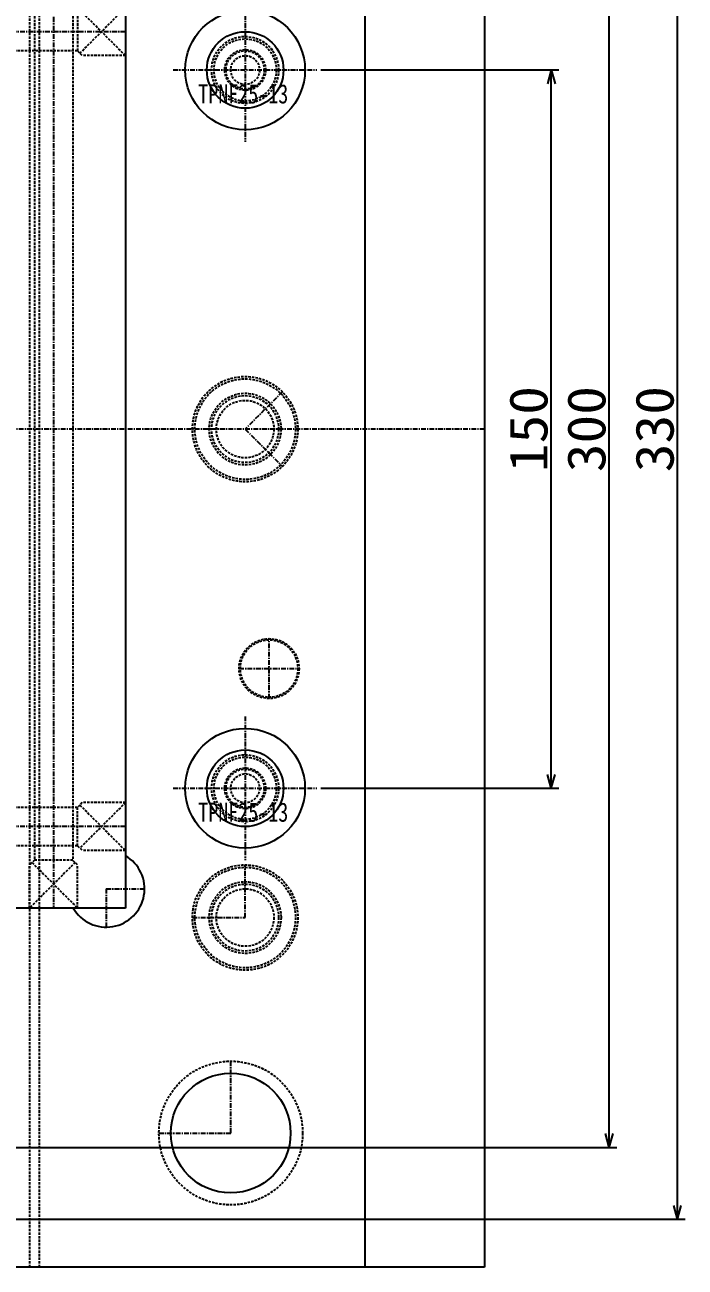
# Model space of a CAD drawing. Extents: x -554 to 592, y -350 to 391.
# Drawn here: x 454 to 591.9, y 0 to 259.4 of the extents above; entities that cross this region are included whole.
import ezdxf
from ezdxf.enums import TextEntityAlignment as Align

# ---------------------------------------------------------------- set-up
doc = ezdxf.new("R2010")
doc.units = 0
doc.linetypes.add('CENTER', pattern=[1.75, 1, -0.25, 0.25, -0.25])
doc.linetypes.add('DASHED', pattern=[0.75, 0.5, -0.25])
for name, color, linetype in [('L12', 7, 'CONTINUOUS'), ('L13', 7, 'CONTINUOUS'), ('L5', 7, 'CONTINUOUS'), ('L8', 7, 'CONTINUOUS'), ('L9', 7, 'CONTINUOUS')]:
    doc.layers.add(name, color=color, linetype=linetype)

msp = doc.modelspace()

# ---------------------------------------------------------------- linework, layer by layer
at = {"layer": 'L12', "color": 251, "linetype": 'CONTINUOUS'}
for p, q in [((590.282723, 10), (590.282723, 340)), ((576.041885, 25), (576.041885, 325)), ((515.8, 250), (565.537173, 250)), ((563.937173, 250), (563.160716, 247.102223)), ((563.937173, 100), (563.937173, 250)), ((563.937173, 250), (564.71363, 247.102223)), ((563.937173, 100), (563.160716, 102.897777)), ((563.937173, 100), (564.71363, 102.897777)), ((515.8, 100), (565.537173, 100)), ((576.041885, 25), (575.265428, 27.897777)), ((576.041885, 25), (576.818342, 27.897777)), ((424.8, 25), (577.641885, 25)), ((590.282723, 10), (589.506265, 12.897777)), ((590.282723, 10), (591.05918, 12.897777)), ((445.8, 10), (591.882723, 10))]:
    msp.add_line(p, q, dxfattribs=at)
at = {"layer": 'L13', "color": 96, "linetype": 'CONTINUOUS'}
for centre in [(500, 250), (500, 100)]:
    msp.add_circle(centre, 8, dxfattribs=at)
at = {"layer": 'L13', "color": 251, "linetype": 'DASHED'}
for centre in [(500, 250), (500, 100)]:
    msp.add_circle(centre, 6.5, dxfattribs=at)
at = {"layer": 'L13', "color": 96, "linetype": 'DASHED'}
for centre, radius in [((500, 250), 4), ((500, 250), 3), ((500, 100), 4), ((500, 100), 3)]:
    msp.add_circle(centre, radius, dxfattribs=at)
at = {"layer": 'L5', "color": 7, "linetype": 'CONTINUOUS'}
for p, q in [((475, 275), (475, 75)), ((475, 75), (325, 75))]:
    msp.add_line(p, q, dxfattribs=at)
at = {"layer": 'L5', "color": 7, "linetype": 'CENTER'}
msp.add_line((550, 175), (250, 175), dxfattribs=at)
at = {"layer": 'L8', "color": 7, "linetype": 'DASHED'}
for p, q in [((455, 350), (455, 0)), ((457, 350), (457, 0))]:
    msp.add_line(p, q, dxfattribs=at)
at = {"layer": 'L8', "color": 7, "linetype": 'CONTINUOUS'}
for p, q in [((525, 350), (525, 0)), ((550, 350), (550, 0)), ((550, 0), (250, 0))]:
    msp.add_line(p, q, dxfattribs=at)
at = {"layer": 'L8', "color": 96, "linetype": 'CENTER'}
for p, q in [((500, 265), (500, 235)), ((485, 250), (515, 250)), ((500, 115), (500, 85)), ((485, 100), (515, 100))]:
    msp.add_line(p, q, dxfattribs=at)
at = {"layer": 'L8', "color": 251, "linetype": 'CENTER'}
for p, q in [((507.778175, 182.778175), (500, 175)), ((500, 175), (507.778175, 167.221825)), ((500, 73), (500, 84)), ((489, 73), (500, 73)), ((497, 28), (497, 43)), ((482, 28), (497, 28))]:
    msp.add_line(p, q, dxfattribs=at)
at = {"layer": 'L8', "color": 1, "linetype": 'CENTER'}
for p, q in [((505, 118.75), (505, 131.25)), ((498.75, 125), (511.25, 125))]:
    msp.add_line(p, q, dxfattribs=at)
at = {"layer": 'L8', "color": 6, "linetype": 'CENTER'}
for q in [(479, 79), (471, 71)]:
    msp.add_line((471, 79), q, dxfattribs=at)
at = {"layer": 'L8', "color": 96, "linetype": 'CONTINUOUS'}
for centre in [(500, 250), (500, 100)]:
    msp.add_circle(centre, 12.5, dxfattribs=at)
at = {"layer": 'L8', "color": 7, "linetype": 'DASHED'}
for centre, radius in [((500, 250), 7), ((500, 250), 4.25), ((505, 125), 6.25), ((500, 100), 7), ((500, 100), 4.25)]:
    msp.add_circle(centre, radius, dxfattribs=at)
at = {"layer": 'L8', "color": 251, "linetype": 'DASHED'}
for centre, radius in [((500, 175), 11), ((500, 175), 10.5), ((500, 175), 7.5), ((500, 175), 7), ((500, 175), 6), ((500, 73), 11), ((500, 73), 10.5), ((500, 73), 7.5), ((500, 73), 7), ((500, 73), 6), ((497, 28), 15)]:
    msp.add_circle(centre, radius, dxfattribs=at)
at = {"layer": 'L8', "color": 1, "linetype": 'DASHED'}
msp.add_circle((505, 125), 6, dxfattribs=at)
at = {"layer": 'L8', "color": 251, "linetype": 'CONTINUOUS'}
msp.add_circle((497, 28), 12.5, dxfattribs=at)
at = {"layer": 'L8', "color": 6, "linetype": 'CONTINUOUS'}
msp.add_arc((471, 79), 8, 210, 420, dxfattribs=at)
at = {"layer": 'L9', "color": 136, "linetype": 'CENTER'}
for p, q in [((460, 275), (460, 75)), ((475, 258), (408, 258)), ((475, 92), (408, 92))]:
    msp.add_line(p, q, dxfattribs=at)
at = {"layer": 'L9', "color": 136, "linetype": 'DASHED'}
for p, q in [((456, 265), (456, 85)), ((464, 265), (464, 85)), ((465.5, 253.5), (475, 263)), ((475, 253), (465.5, 262.5)), ((465, 262), (465, 254)), ((465, 254), (412, 254)), ((466, 253), (465, 254)), ((475, 253), (466, 253)), ((465, 96), (412, 96)), ((466, 97), (465, 96)), ((465, 88), (465, 96)), ((475, 97), (465.5, 87.5)), ((465.5, 96.5), (475, 87)), ((475, 97), (466, 97)), ((465, 88), (404, 88)), ((465, 88), (466, 87)), ((475, 87), (466, 87)), ((456, 85), (455, 84)), ((464.5, 84.5), (455, 75)), ((455, 75), (455, 84)), ((455.5, 84.5), (465, 75)), ((464, 85), (456, 85)), ((465, 84), (464, 85)), ((465, 75), (465, 84))]:
    msp.add_line(p, q, dxfattribs=at)

# ---------------------------------------------------------------- texts
at = {"layer": 'L12', "color": 251, "linetype": 'CONTINUOUS', "width": 0.75}
for s, p, p2 in [('150', (563.137173, 166), (563.137173, 184)), ('300', (575.241885, 166), (575.241885, 184)), ('330', (589.482723, 166), (589.482723, 184))]:
    msp.add_text(s, height=8, rotation=90, dxfattribs=at).set_placement(p, p2, align=Align.ALIGNED)
at = {"layer": 'L13', "color": 2, "linetype": 'CONTINUOUS', "width": 0.5}
for p, p2 in [((490.211307, 243.017111), (509.011307, 243.017111)), ((490.211307, 93.017111), (509.011307, 93.017111))]:
    msp.add_text('TPNF25-13', height=4, dxfattribs=at).set_placement(p, p2, align=Align.ALIGNED)

doc.saveas('drawing.dxf')
